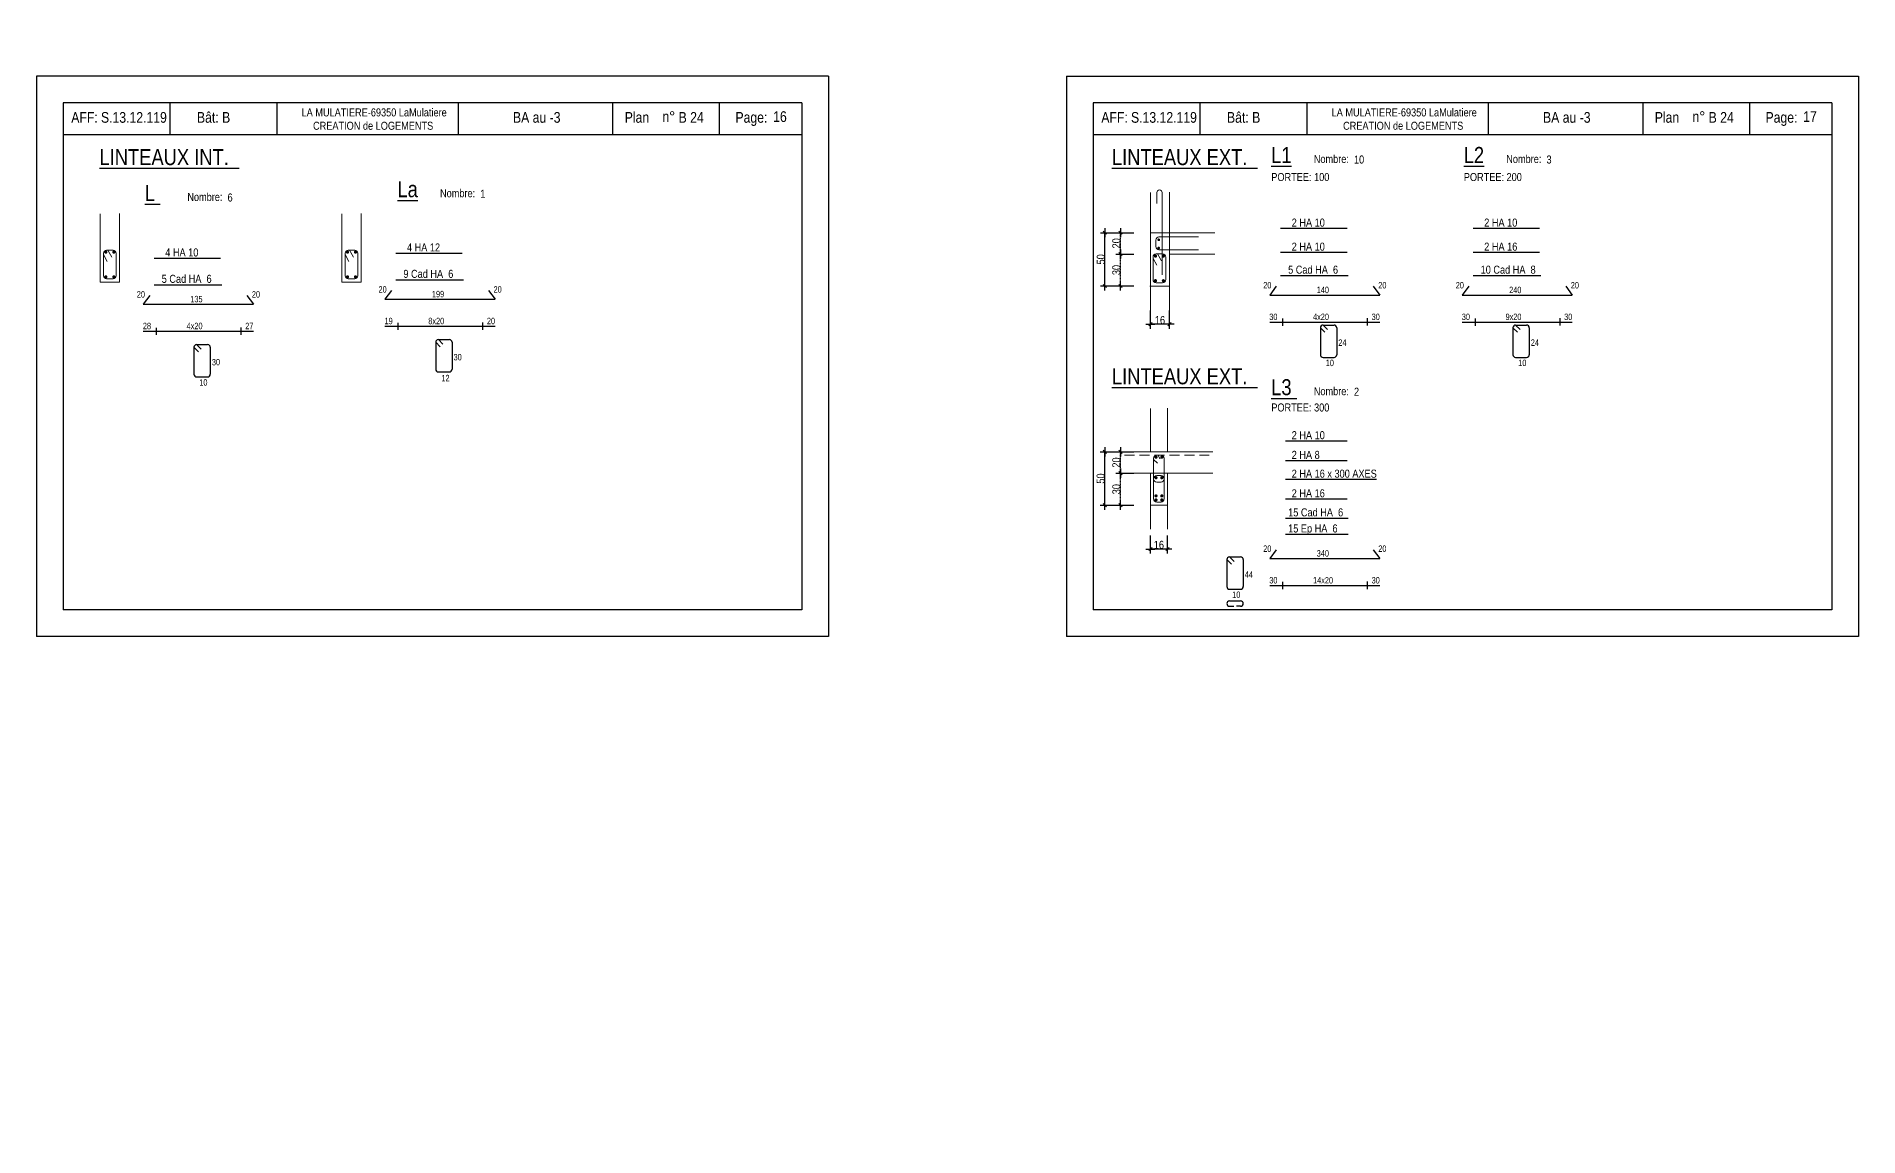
# Model space of a CAD drawing. Header units: metres. Extents: x -9927 to 45032, y -190416 to 12166.
# Drawn here: x -754 to 2662, y -153645 to -151583 of the extents above; entities that cross this region are included whole.
import ezdxf
from ezdxf.enums import TextEntityAlignment as Align

# ---------------------------------------------------------------- set-up
doc = ezdxf.new("R2010")
doc.units = ezdxf.units.M
doc.header["$PDMODE"] = 65
doc.linetypes.add('CACHE2', pattern=[0.1875, 0.125, -0.0625])
for name, color, linetype in [('01_cote_gen', 4, 'Continuous'), ('01_fenetres', 171, 'Continuous'), ('01_linteaux', 3, 'Continuous'), ('01_poch_murs', 251, 'Continuous'), ('01_sem', 42, 'Continuous'), ('01_texte', 230, 'Continuous'), ('AA_COTES', 2, 'Continuous')]:
    doc.layers.add(name, color=color, linetype=linetype)
doc.styles.add('STYLE2', font='ARIALN.TTF')
doc.dimstyles.new('JB25', dxfattribs={"dimscale": 0.1, "dimtxt": 150, "dimasz": 17, "dimexe": 0.1, "dimexo": 0.1, "dimgap": 0.09, "dimtad": 1, "dimdec": 1, "dimlfac": 0.5, "dimdsep": 46, "dimtxsty": 'STYLE2', "dimblk1": 'BOND_G', "dimblk2": 'BOND_D', "dimsah": 1, "dimcen": 1.5, "dimdle": 0.01, "dimse1": 1, "dimse2": 1, "dimclrd": 4, "dimclre": 2, "dimclrt": 5, "dimadec": 0, "dimazin": 0, "dimtfac": 2.333333, "dimtdec": 1, "dimtix": 1, "dimtmove": 2, "dimatfit": 3, "dimldrblk": 'BOND_G', "dimfxl": 1, "dimtolj": 1, "dimtzin": 0, "dimarcsym": 0})

# ---------------------------------------------------------------- blocks, each defined once
blk = doc.blocks.new('BOND_G')
at = {"layer": 'AA_COTES', "color": 0}
for p, q in [((5, 0), (-5, 0)), ((1.8, 1.8), (-1.8, -1.8)), ((0, -5), (0, 15))]:
    blk.add_line(p, q, dxfattribs=at)
blk = doc.blocks.new('BOND_D')
at = {"layer": 'AA_COTES', "color": 0}
for p, q in [((5, 0), (-5, 0)), ((-1.8, -1.8), (1.8, 1.8)), ((0, 5), (0, -15))]:
    blk.add_line(p, q, dxfattribs=at)
blk = doc.blocks.new('*D1414')
at = {"layer": '01_cote_gen', "color": 4, "linetype": 'CACHE2', "lineweight": -2, "transparency": 16777216}
blk.add_line((1278.4, -152048.9), (1278.4, -151992.4), dxfattribs=at)
at = {"layer": 'DEFPOINTS', "color": 0, "linetype": 'CACHE2', "lineweight": 0, "transparency": 16777216}
for p in [(1278.4, -151990.7), (1371.6, -151990.7), (1370.6, -152050.6)]:
    blk.add_point(p, dxfattribs=at)
at = {"layer": '01_cote_gen', "color": 4, "linetype": 'CACHE2', "lineweight": -2, "transparency": 16777216, "xscale": 1.7, "yscale": 1.7, "zscale": 1.7}
for name, p, rotation in [('BOND_D', (1278.4, -151990.7), 90), ('BOND_G', (1278.4, -152050.6), 270)]:
    blk.add_blockref(name, p, dxfattribs=dict(at, rotation=rotation))
at = {"layer": '01_cote_gen', "color": 5, "linetype": 'CACHE2', "lineweight": 0, "transparency": 16777216, "insert": (1270.8, -152020.7), "char_height": 15, "attachment_point": 5, "rotation": 90, "style": 'STYLE2'}
blk.add_mtext('\\A1;30', dxfattribs=at)
blk = doc.blocks.new('*D1415')
at = {"layer": '01_cote_gen', "color": 4, "linetype": 'CACHE2', "lineweight": -2, "transparency": 16777216}
blk.add_line((1278.4, -151989), (1278.4, -151952.4), dxfattribs=at)
at = {"layer": 'DEFPOINTS', "color": 0, "linetype": 'CACHE2', "lineweight": 0, "transparency": 16777216}
for p in [(1278.4, -151950.7), (1334.6, -151950.7), (1303.9, -151990.7)]:
    blk.add_point(p, dxfattribs=at)
at = {"layer": '01_cote_gen', "color": 4, "linetype": 'CACHE2', "lineweight": -2, "transparency": 16777216, "xscale": 1.7, "yscale": 1.7, "zscale": 1.7}
for name, p, rotation in [('BOND_D', (1278.4, -151950.7), 90), ('BOND_G', (1278.4, -151990.7), 270)]:
    blk.add_blockref(name, p, dxfattribs=dict(at, rotation=rotation))
at = {"layer": '01_cote_gen', "color": 5, "linetype": 'CACHE2', "lineweight": 0, "transparency": 16777216, "insert": (1270.8, -151970.7), "char_height": 15, "attachment_point": 5, "rotation": 90, "style": 'STYLE2'}
blk.add_mtext('\\A1;20', dxfattribs=at)
blk = doc.blocks.new('*D1416')
at = {"layer": '01_cote_gen', "color": 4, "lineweight": -2, "transparency": 16777216}
blk.add_line((1249.4, -152048.9), (1249.4, -151952.4), dxfattribs=at)
at = {"layer": 'DEFPOINTS', "color": 0, "lineweight": 0, "transparency": 16777216}
for p in [(1249.4, -151950.7), (1303.9, -151950.7), (1302.9, -152050.6)]:
    blk.add_point(p, dxfattribs=at)
at = {"layer": '01_cote_gen', "color": 4, "lineweight": -2, "transparency": 16777216, "xscale": 1.7, "yscale": 1.7, "zscale": 1.7}
for name, p, rotation in [('BOND_D', (1249.4, -151950.7), 90), ('BOND_G', (1249.4, -152050.6), 270)]:
    blk.add_blockref(name, p, dxfattribs=dict(at, rotation=rotation))
at = {"layer": '01_cote_gen', "color": 5, "lineweight": 0, "transparency": 16777216, "insert": (1241.7, -152000.7), "char_height": 15, "attachment_point": 5, "rotation": 90, "style": 'STYLE2'}
blk.add_mtext('\\A1;50', dxfattribs=at)
blk = doc.blocks.new('*D1417')
at = {"layer": '01_cote_gen', "color": 4, "linetype": 'CACHE2', "lineweight": -2, "transparency": 16777216}
blk.add_line((1278.4, -152459.8), (1278.4, -152403.2), dxfattribs=at)
at = {"layer": 'DEFPOINTS', "color": 0, "linetype": 'CACHE2', "lineweight": 0, "transparency": 16777216}
for p in [(1278.4, -152401.5), (1366.6, -152401.5), (1366.6, -152461.5)]:
    blk.add_point(p, dxfattribs=at)
at = {"layer": '01_cote_gen', "color": 4, "linetype": 'CACHE2', "lineweight": -2, "transparency": 16777216, "xscale": 1.7, "yscale": 1.7, "zscale": 1.7}
for name, p, rotation in [('BOND_D', (1278.4, -152401.5), 90), ('BOND_G', (1278.4, -152461.5), 270)]:
    blk.add_blockref(name, p, dxfattribs=dict(at, rotation=rotation))
at = {"layer": '01_cote_gen', "color": 5, "linetype": 'CACHE2', "lineweight": 0, "transparency": 16777216, "insert": (1270.8, -152431.5), "char_height": 15, "attachment_point": 5, "rotation": 90, "style": 'STYLE2'}
blk.add_mtext('\\A1;30', dxfattribs=at)
blk = doc.blocks.new('*D1418')
at = {"layer": '01_cote_gen', "color": 4, "linetype": 'CACHE2', "lineweight": -2, "transparency": 16777216}
blk.add_line((1278.4, -152399.8), (1278.4, -152363.2), dxfattribs=at)
at = {"layer": 'DEFPOINTS', "color": 0, "linetype": 'CACHE2', "lineweight": 0, "transparency": 16777216}
for p in [(1278.4, -152361.5), (1334.6, -152361.5), (1303.9, -152401.5)]:
    blk.add_point(p, dxfattribs=at)
at = {"layer": '01_cote_gen', "color": 4, "linetype": 'CACHE2', "lineweight": -2, "transparency": 16777216, "xscale": 1.7, "yscale": 1.7, "zscale": 1.7}
for name, p, rotation in [('BOND_D', (1278.4, -152361.5), 90), ('BOND_G', (1278.4, -152401.5), 270)]:
    blk.add_blockref(name, p, dxfattribs=dict(at, rotation=rotation))
at = {"layer": '01_cote_gen', "color": 5, "linetype": 'CACHE2', "lineweight": 0, "transparency": 16777216, "insert": (1270.8, -152381.5), "char_height": 15, "attachment_point": 5, "rotation": 90, "style": 'STYLE2'}
blk.add_mtext('\\A1;20', dxfattribs=at)
blk = doc.blocks.new('*D1419')
at = {"layer": '01_cote_gen', "color": 4, "lineweight": -2, "transparency": 16777216}
blk.add_line((1249.1, -152459.8), (1249.1, -152363.2), dxfattribs=at)
at = {"layer": 'DEFPOINTS', "color": 0, "lineweight": 0, "transparency": 16777216}
for p in [(1249.1, -152361.5), (1303.9, -152361.5), (1303.9, -152461.5)]:
    blk.add_point(p, dxfattribs=at)
at = {"layer": '01_cote_gen', "color": 4, "lineweight": -2, "transparency": 16777216, "xscale": 1.7, "yscale": 1.7, "zscale": 1.7}
for name, p, rotation in [('BOND_D', (1249.1, -152361.5), 90), ('BOND_G', (1249.1, -152461.5), 270)]:
    blk.add_blockref(name, p, dxfattribs=dict(at, rotation=rotation))
at = {"layer": '01_cote_gen', "color": 5, "lineweight": 0, "transparency": 16777216, "insert": (1241.4, -152411.5), "char_height": 15, "attachment_point": 5, "rotation": 90, "style": 'STYLE2'}
blk.add_mtext('\\A1;50', dxfattribs=at)
blk = doc.blocks.new('*D1420')
at = {"layer": '01_cote_gen', "color": 4, "lineweight": -2, "transparency": 16777216}
blk.add_line((1364.9, -152543.6), (1336.3, -152543.6), dxfattribs=at)
at = {"layer": 'DEFPOINTS', "color": 0, "lineweight": 0, "transparency": 16777216}
for p in [(1334.6, -152461.5), (1366.6, -152461.5), (1334.6, -152543.6)]:
    blk.add_point(p, dxfattribs=at)
at = {"layer": '01_cote_gen', "color": 4, "lineweight": -2, "transparency": 16777216, "xscale": 1.7, "yscale": 1.7, "zscale": 1.7, "rotation": 180}
blk.add_blockref('BOND_D', (1334.6, -152543.6), dxfattribs=at)
at = {"layer": '01_cote_gen', "color": 4, "lineweight": -2, "transparency": 16777216, "xscale": 1.7, "yscale": 1.7, "zscale": 1.7}
blk.add_blockref('BOND_G', (1366.6, -152543.6), dxfattribs=at)
at = {"layer": '01_cote_gen', "color": 5, "lineweight": 0, "transparency": 16777216, "insert": (1350.6, -152535.9), "char_height": 15, "attachment_point": 5, "style": 'STYLE2'}
blk.add_mtext('\\A1;16', dxfattribs=at)
blk = doc.blocks.new('*D1421')
at = {"layer": '01_cote_gen', "color": 4, "lineweight": -2, "transparency": 16777216}
blk.add_line((1368.9, -152122.3), (1336.3, -152122.3), dxfattribs=at)
at = {"layer": 'DEFPOINTS', "color": 0, "lineweight": 0, "transparency": 16777216}
for p in [(1334.6, -152095.8), (1334.6, -152122.3), (1370.6, -152095.8)]:
    blk.add_point(p, dxfattribs=at)
at = {"layer": '01_cote_gen', "color": 4, "lineweight": -2, "transparency": 16777216, "xscale": 1.7, "yscale": 1.7, "zscale": 1.7, "rotation": 180}
blk.add_blockref('BOND_D', (1334.6, -152122.3), dxfattribs=at)
at = {"layer": '01_cote_gen', "color": 4, "lineweight": -2, "transparency": 16777216, "xscale": 1.7, "yscale": 1.7, "zscale": 1.7}
blk.add_blockref('BOND_G', (1370.6, -152122.3), dxfattribs=at)
at = {"layer": '01_cote_gen', "color": 5, "lineweight": 0, "transparency": 16777216, "insert": (1352.6, -152114.6), "char_height": 15, "attachment_point": 5, "style": 'STYLE2'}
blk.add_mtext('\\A1;16', dxfattribs=at)
blk = doc.blocks.new('*D1681')
at = {"layer": '01_poch_murs', "color": 4, "lineweight": -2, "transparency": 16777216}
blk.add_line((-184.6, 82.3), (-158, 82.3), dxfattribs=at)
at = {"layer": 'DEFPOINTS', "color": 0, "lineweight": 0, "transparency": 16777216}
for p in [(-156.3, 82.3), (-186.3, 0), (-156.3, -170313.1)]:
    blk.add_point(p, dxfattribs=at)
at = {"layer": '01_poch_murs', "color": 4, "lineweight": -2, "transparency": 16777216, "xscale": 1.7, "yscale": 1.7, "zscale": 1.7, "rotation": 180}
blk.add_blockref('BOND_G', (-186.3, 82.3), dxfattribs=at)
at = {"layer": '01_poch_murs', "color": 4, "lineweight": -2, "transparency": 16777216, "xscale": 1.7, "yscale": 1.7, "zscale": 1.7}
blk.add_blockref('BOND_D', (-156.3, 82.3), dxfattribs=at)
at = {"layer": '01_poch_murs', "color": 5, "transparency": 16777216, "insert": (-171.3, 90), "char_height": 15, "attachment_point": 5, "style": 'STYLE2'}
blk.add_mtext('\\A1;15', dxfattribs=at)

msp = doc.modelspace()

# ---------------------------------------------------------------- linework, layer by layer
at = {"layer": '01_fenetres', "ltscale": 30}
for p, q in [((-703.86, -151707.48), (-703.86, -152657.48)), ((-703.86, -151707.48), (-703.86, -152657.48)), ((-703.86, -151707.48), (-703.86, -152657.48)), ((681.14, -151707.48), (-703.86, -151707.48)), ((-503.86, -151707.48), (-503.86, -151767.48)), ((-303.46, -151707.48), (-303.46, -151767.48)), ((36.71, -151707.48), (36.71, -151767.48)), ((327.01, -151767.48), (327.01, -151707.48)), ((527.01, -151767.48), (527.01, -151707.48)), ((681.14, -151707.48), (681.14, -152657.48)), ((1227.35, -151707.48), (1227.35, -152657.48)), ((1227.35, -151707.48), (1227.35, -152657.48)), ((1227.35, -151707.48), (1227.35, -152657.48)), ((2612.35, -151707.48), (1227.35, -151707.48)), ((1427.35, -151707.48), (1427.35, -151767.48)), ((1627.74, -151707.48), (1627.74, -151767.48)), ((1967.92, -151707.48), (1967.92, -151767.48)), ((2258.22, -151767.48), (2258.22, -151707.48)), ((2458.22, -151767.48), (2458.22, -151707.48)), ((2612.35, -151707.48), (2612.35, -152657.48)), ((681.14, -151767.48), (-703.86, -151767.48)), ((2612.35, -151767.48), (1227.35, -151767.48)), ((681.14, -152657.48), (-703.86, -152657.48)), ((2612.35, -152657.48), (1227.35, -152657.48))]:
    msp.add_line(p, q, dxfattribs=at)
at = {"layer": '01_linteaux', "linetype": 'ByBlock', "lineweight": 18}
for p, q in [((1334.57, -151875.17), (1334.57, -152095.8)), ((1370.57, -151874.65), (1370.57, -152095.8)), ((-634.28, -151915.3), (-634.28, -152043.36)), ((-598.28, -151914.78), (-598.28, -152043.36)), ((-181.16, -151915.3), (-181.16, -152043.36)), ((-145.16, -151914.78), (-145.16, -152043.36)), ((1334.57, -151950.68), (1455.64, -151950.68)), ((-622.28, -151983.36), (-610.28, -151983.36)), ((-619.89, -151983.36), (-612.66, -151996.35)), ((-169.16, -151983.36), (-157.16, -151983.36)), ((-166.77, -151983.36), (-159.54, -151996.35)), ((-628.28, -151989.36), (-628.28, -152031.36)), ((-628.28, -151991.53), (-621.05, -152004.51)), ((-604.28, -151989.36), (-604.28, -152031.36)), ((-175.16, -151989.36), (-175.16, -152031.36)), ((-175.16, -151991.53), (-167.93, -152004.51)), ((-151.16, -151989.36), (-151.16, -152031.36)), ((1339.57, -151996.65), (1339.57, -152038.65)), ((1339.57, -151998.81), (1346.8, -152011.8)), ((1345.57, -151990.65), (1357.57, -151990.65)), ((1347.96, -151990.65), (1355.19, -152003.63)), ((1363.57, -151996.65), (1363.57, -152038.65)), ((1370.57, -151990.68), (1455.64, -151990.68)), ((-634.28, -152043.36), (-612.28, -152043.36)), ((-622.28, -152037.36), (-610.28, -152037.36)), ((-612.28, -152043.36), (-598.28, -152043.36)), ((-612.28, -152043.36), (-612.28, -152043.36)), ((-181.16, -152043.36), (-159.16, -152043.36)), ((-169.16, -152037.36), (-157.16, -152037.36)), ((-159.16, -152043.36), (-145.16, -152043.36)), ((-159.16, -152043.36), (-159.16, -152043.36)), ((1333.57, -152050.65), (1355.57, -152050.65)), ((1345.57, -152044.65), (1357.57, -152044.65)), ((1355.57, -152050.65), (1369.57, -152050.65)), ((1355.57, -152050.65), (1355.57, -152050.65)), ((1334.57, -152280.01), (1334.57, -152361.53)), ((1366.57, -152279.5), (1366.57, -152361.53)), ((1334.57, -152361.53), (1303.93, -152361.53)), ((1334.57, -152361.53), (1451.64, -152361.53)), ((1340.57, -152373.63), (1340.57, -152449.53)), ((1340.57, -152375.8), (1347.8, -152382.79)), ((1346.57, -152367.63), (1354.57, -152367.63)), ((1348.96, -152367.63), (1352.19, -152374.62)), ((1360.57, -152373.63), (1360.57, -152449.53)), ((1366.57, -152401.53), (1303.93, -152401.53)), ((1334.57, -152401.53), (1334.57, -152506.65)), ((1346.57, -152406.03), (1354.57, -152406.03)), ((1346.57, -152418.03), (1350.26, -152418.03)), ((1354.57, -152418.03), (1350.87, -152418.03)), ((1366.57, -152401.53), (1451.64, -152401.53)), ((1366.57, -152401.53), (1366.57, -152506.65)), ((1334.57, -152461.53), (1352.57, -152461.53)), ((1346.57, -152455.53), (1354.57, -152455.53)), ((1352.57, -152461.53), (1366.57, -152461.53)), ((1352.57, -152461.53), (1352.57, -152461.53))]:
    msp.add_line(p, q, dxfattribs=at)
at = {"layer": '01_linteaux', "linetype": 'Continuous'}
for p, q in [((-76.42, -152119.43), (-76.42, -152132.84)), ((82.32, -152118.77), (82.32, -152132.72)), ((1558.34, -152118.32), (1764.8, -152118.32)), ((1582.35, -152111.61), (1582.35, -152125.03)), ((1741.09, -152110.96), (1741.09, -152124.91)), ((1919.25, -152118.32), (2125.71, -152118.32)), ((1943.25, -152111.61), (1943.25, -152125.03)), ((2101.99, -152110.96), (2101.99, -152124.91)), ((-553.55, -152135.48), (-347.09, -152135.48)), ((-529.54, -152128.77), (-529.54, -152142.19)), ((-370.8, -152128.12), (-370.8, -152142.07)), ((-100.43, -152126.13), (106.03, -152126.13)), ((-5.36, -152156.18), (-5.36, -152206.71)), ((-5.36, -152156.18), (3.05, -152164.51)), ((-0.36, -152151.18), (20.27, -152151.18)), ((-0.36, -152151.18), (8.05, -152159.51)), ((25.27, -152156.18), (25.27, -152206.71)), ((1653.41, -152128.97), (1653.41, -152179.5)), ((1653.41, -152128.97), (1661.82, -152137.3)), ((1658.41, -152123.97), (1679.03, -152123.97)), ((1658.41, -152123.97), (1666.82, -152132.3)), ((1684.03, -152128.97), (1684.03, -152179.5)), ((2014.32, -152128.97), (2014.32, -152179.5)), ((2014.32, -152128.97), (2022.72, -152137.3)), ((2019.32, -152123.97), (2039.94, -152123.97)), ((2019.32, -152123.97), (2027.72, -152132.3)), ((2044.94, -152128.97), (2044.94, -152179.5)), ((-458.48, -152165.53), (-458.48, -152216.06)), ((-458.48, -152165.53), (-450.07, -152173.85)), ((-453.48, -152160.53), (-432.86, -152160.53)), ((-453.48, -152160.53), (-445.07, -152168.85)), ((-427.86, -152165.53), (-427.86, -152216.06)), ((1658.41, -152184.5), (1679.03, -152184.5)), ((1684.03, -152177.47), (1684.03, -152179.5)), ((2019.32, -152184.5), (2039.94, -152184.5)), ((2044.94, -152177.47), (2044.94, -152179.5)), ((-453.48, -152221.06), (-432.86, -152221.06)), ((-427.86, -152214.03), (-427.86, -152216.06)), ((-0.36, -152211.71), (20.27, -152211.71)), ((25.27, -152204.68), (25.27, -152206.71)), ((1478.04, -152563.54), (1478.04, -152614.07)), ((1478.04, -152563.54), (1486.44, -152571.86)), ((1483.04, -152558.54), (1503.66, -152558.54)), ((1483.04, -152558.54), (1491.44, -152566.86)), ((1508.66, -152563.54), (1508.66, -152614.07)), ((1483.04, -152619.07), (1503.66, -152619.07)), ((1508.66, -152612.04), (1508.66, -152614.07)), ((1558.34, -152612.08), (1764.8, -152612.08)), ((1582.35, -152605.37), (1582.35, -152618.78)), ((1741.09, -152604.71), (1741.09, -152618.66)), ((1483.04, -152640.91), (1503.66, -152640.91)), ((1483.04, -152650.91), (1490.92, -152650.91)), ((1503.66, -152650.91), (1495.78, -152650.91))]:
    msp.add_line(p, q, dxfattribs=at)
at = {"layer": '01_linteaux', "linetype": 'CACHE2', "lineweight": 18, "ltscale": 150}
msp.add_line((1286.26, -152367.8), (1444.65, -152367.8), dxfattribs=at)
at = {"layer": '01_linteaux', "linetype": 'ByBlock', "lineweight": 18}
for centre, start, end in [((-622.28, -151989.36), 90, 180), ((-610.28, -151989.36), 0, 90), ((-169.16, -151989.36), 90, 180), ((-157.16, -151989.36), 0, 90), ((1345.57, -151996.65), 90, 180), ((1357.57, -151996.65), 0, 90), ((-622.28, -152031.36), 180, 270), ((-610.28, -152031.36), 270, 0), ((-169.16, -152031.36), 180, 270), ((-157.16, -152031.36), 270, 0), ((1345.57, -152038.65), 180, 270), ((1357.57, -152038.65), 270, 0), ((1346.57, -152373.63), 90, 180), ((1354.57, -152373.63), 0, 90), ((1346.57, -152412.03), 90, 180), ((1346.57, -152412.03), 180, 270), ((1354.57, -152412.03), 0, 90), ((1354.57, -152412.03), 270, 0), ((1346.57, -152449.53), 180, 270), ((1354.57, -152449.53), 270, 0)]:
    msp.add_arc(centre, 6, start, end, dxfattribs=at)
at = {"layer": '01_linteaux', "linetype": 'Continuous'}
for centre, start, end in [((-0.36, -152156.18), 90, 180), ((20.27, -152156.18), 0, 90), ((1658.41, -152128.97), 90, 180), ((1679.03, -152128.97), 0, 90), ((2019.32, -152128.97), 90, 180), ((2039.94, -152128.97), 0, 90), ((-453.48, -152165.53), 90, 180), ((-432.86, -152165.53), 0, 90), ((1658.41, -152179.5), 180, 270), ((1679.03, -152179.5), 270, 0), ((2019.32, -152179.5), 180, 270), ((2039.94, -152179.5), 270, 0), ((-453.48, -152216.06), 180, 270), ((-432.86, -152216.06), 270, 0), ((-0.36, -152206.71), 180, 270), ((20.27, -152206.71), 270, 0), ((1483.04, -152563.54), 90, 180), ((1503.66, -152563.54), 0, 90), ((1483.04, -152614.07), 180, 270), ((1503.66, -152614.07), 270, 0), ((1483.04, -152645.91), 90, 180), ((1483.04, -152645.91), 180, 270), ((1503.66, -152645.91), 0, 90), ((1503.66, -152645.91), 270, 0)]:
    msp.add_arc(centre, 5, start, end, dxfattribs=at)
at = {"layer": '01_sem', "color": 2, "lineweight": 0, "ltscale": 7}
for p, q in [((1346.74, -151875.68), (1346.74, -151896.16)), ((1356.74, -151875.68), (1356.74, -152029.78)), ((1344.75, -151964.68), (1344.75, -151976.68)), ((1350.75, -151958.68), (1424.75, -151958.68)), ((1350.75, -151982.68), (1424.75, -151982.68))]:
    msp.add_line(p, q, dxfattribs=at)
at = {"layer": '01_sem', "color": 2, "lineweight": 0, "ltscale": 7, "const_width": 2.5, "flags": 128}
for points in [[(1348.95, -151979.34, 1), (1351.45, -151979.34, 1)], [(1349.02, -151964.01, 1), (1351.52, -151964.01, 1)]]:
    msp.add_lwpolyline(points, format="xyb", close=True, dxfattribs=at)
at = {"layer": '01_sem', "color": 2, "lineweight": 0, "ltscale": 7}
for centre, radius, start, end in [((1351.74, -151875.68), 5, 0, 180), ((1350.75, -151964.68), 6, 90, 180), ((1350.75, -151976.68), 6, 180, 270)]:
    msp.add_arc(centre, radius, start, end, dxfattribs=at)
at = {"layer": '01_texte', "ltscale": 30}
for p, q in [((-753.86, -151657.48), (-753.86, -152707.48)), ((731.14, -151657.48), (-753.86, -151657.48)), ((731.14, -151657.48), (731.14, -152707.48)), ((1177.35, -151657.48), (1177.35, -152707.48)), ((1177.35, -151657.48), (2662.35, -151657.48)), ((2662.35, -151657.48), (2662.35, -152707.48)), ((1578.71, -151942.26), (1703.34, -151942.26)), ((1939.61, -151942.26), (2064.24, -151942.26)), ((-533.18, -151998.17), (-408.56, -151998.17)), ((-80.06, -151988.83), (44.57, -151988.83)), ((1578.71, -151987.34), (1703.34, -151987.34)), ((1939.61, -151987.34), (2064.24, -151987.34)), ((-533.18, -152048.15), (-406.34, -152048.15)), ((-80.06, -152038.81), (46.79, -152038.81)), ((1570.76, -152051.24), (1558.34, -152067.79)), ((1578.71, -152030.99), (1705.55, -152030.99)), ((1752.39, -152051.24), (1764.8, -152067.79)), ((1931.66, -152051.24), (1919.25, -152067.79)), ((1939.61, -152030.99), (2066.46, -152030.99)), ((2113.29, -152051.24), (2125.71, -152067.79)), ((-541.13, -152068.4), (-553.55, -152084.95)), ((-553.55, -152084.95), (-347.09, -152084.95)), ((-359.5, -152068.4), (-347.09, -152084.95)), ((-88.01, -152059.05), (-100.43, -152075.6)), ((-100.43, -152075.6), (106.03, -152075.6)), ((93.62, -152059.05), (106.03, -152075.6)), ((1558.34, -152067.79), (1764.8, -152067.79)), ((1919.25, -152067.79), (2125.71, -152067.79)), ((1588.07, -152340.73), (1703.34, -152340.73)), ((1588.07, -152377.62), (1703.34, -152377.62)), ((1588.07, -152412.83), (1758.37, -152412.83)), ((1588.07, -152449.7), (1703.34, -152449.7)), ((1588.07, -152485.88), (1705.55, -152485.88)), ((1588.07, -152516.01), (1705.55, -152516.01)), ((1570.76, -152544.99), (1558.34, -152561.54)), ((1558.34, -152561.54), (1764.8, -152561.54)), ((1752.39, -152544.99), (1764.8, -152561.54)), ((731.14, -152707.48), (-753.86, -152707.48)), ((2662.35, -152707.48), (1177.35, -152707.48))]:
    msp.add_line(p, q, dxfattribs=at)
at = {"layer": '01_texte', "ltscale": 30, "const_width": 3, "flags": 128}
for points in [[(-622.21, -151987.29, 1), (-625.21, -151987.29, 1)], [(-610.36, -151987.29, -1), (-607.36, -151987.29, -1)], [(-169.09, -151987.29, 1), (-172.09, -151987.29, 1)], [(-157.24, -151987.29, -1), (-154.24, -151987.29, -1)], [(1345.65, -151994.57, 1), (1342.65, -151994.57, 1)], [(1357.49, -151994.57, -1), (1360.49, -151994.57, -1)], [(-622.21, -152033.44, -1), (-625.21, -152033.44, -1)], [(-610.36, -152033.44, 1), (-607.36, -152033.44, 1)], [(-169.09, -152033.44, -1), (-172.09, -152033.44, -1)], [(-157.24, -152033.44, 1), (-154.24, -152033.44, 1)], [(1345.65, -152040.72, -1), (1342.65, -152040.72, -1)], [(1357.49, -152040.72, 1), (1360.49, -152040.72, 1)], [(1346.64, -152371.56, 1), (1343.64, -152371.56, 1)], [(1354.49, -152371.56, -1), (1357.49, -152371.56, -1)], [(1346.64, -152409.96, 1), (1343.64, -152409.96, 1)], [(1354.49, -152409.96, -1), (1357.49, -152409.96, -1)], [(1346.64, -152444.05, -1), (1343.64, -152444.05, -1)], [(1346.64, -152451.61, -1), (1343.64, -152451.61, -1)], [(1354.49, -152444.05, 1), (1357.49, -152444.05, 1)], [(1354.49, -152451.61, 1), (1357.49, -152451.61, 1)]]:
    msp.add_lwpolyline(points, format="xyb", close=True, dxfattribs=at)

# ---------------------------------------------------------------- texts
at = {"layer": '01_texte', "style": 'STYLE2'}
for s, height, p in [('AFF:', 20, (-688.56, -151744.63)), ('S.13.12.119', 20, (-632.9, -151744.63)), ('Bât: B', 20, (-452.92, -151744.63)), ('LA MULATIERE-69350 LaMulatiere', 15, (-256.76, -151732.77)), ('CREATION de LOGEMENTS', 15, (-235.28, -151757.77)), ('BA au -3', 20, (139.54, -151744.63)), ('Plan', 20, (349.06, -151744.63)), ('n%%D', 20, (419.74, -151743.19)), ('B 24', 20, (450.09, -151744.63)), ('Page:', 20, (556.73, -151744.63)), ('16', 20, (627.41, -151743.19)), ('AFF:', 20, (1242.64, -151744.63)), ('S.13.12.119', 20, (1298.31, -151744.63)), ('Bât: B', 20, (1478.29, -151744.63)), ('LA MULATIERE-69350 LaMulatiere', 15, (1674.44, -151732.77)), ('CREATION de LOGEMENTS', 15, (1695.92, -151757.77)), ('BA au -3', 20, (2070.74, -151744.63)), ('Plan', 20, (2280.26, -151744.63)), ('n%%D', 20, (2350.95, -151743.19)), ('B 24', 20, (2381.29, -151744.63)), ('Page:', 20, (2487.93, -151744.63)), ('17', 20, (2558.62, -151743.19)), ('%%UL1', 30, (1561.13, -151820.06)), ('Nombre:', 15, (1640.94, -151820.06)), ('10', 15, (1716.36, -151821.07)), ('%%UL2', 30, (1922.03, -151820.06)), ('Nombre:', 15, (2001.85, -151820.06)), ('3', 15, (2077.26, -151821.07)), ('PORTEE: 100', 15, (1561.3, -151853.92)), ('PORTEE: 200', 15, (1922.2, -151853.92)), ('%%UL ', 30, (-550.76, -151891.26)), ('Nombre:', 15, (-470.95, -151891.26)), ('6', 15, (-395.53, -151892.26)), ('%%ULa', 30, (-77, -151884.2)), ('Nombre:', 15, (2.81, -151884.2)), ('1', 15, (78.23, -151885.21)), ('2 HA 10', 15, (1599.58, -151939.3)), ('2 HA 10', 15, (1960.48, -151939.3)), ('4 HA 10', 15, (-512.31, -151995.22)), ('4 HA 12', 15, (-59.19, -151985.87)), ('2 HA 10', 15, (1599.58, -151984.38)), ('2 HA 16', 15, (1960.48, -151984.38)), ('9 Cad HA  6', 15, (-65.86, -152035.36)), ('5 Cad HA  6', 15, (1592.91, -152027.55)), ('10 Cad HA  8', 15, (1953.81, -152027.55)), ('5 Cad HA  6', 15, (-518.99, -152044.71)), ('20', 12, (-112.56, -152063)), ('20', 12, (103.17, -152063)), ('20', 12, (1546.2, -152055.19)), ('140', 12, (1646.46, -152064)), ('20', 12, (1761.94, -152055.19)), ('20', 12, (1907.11, -152055.19)), ('240', 12, (2007.36, -152064)), ('20', 12, (2122.85, -152055.19)), ('20', 12, (-565.69, -152072.35)), ('135', 12, (-465.43, -152081.16)), ('20', 12, (-349.95, -152072.35)), ('199', 12, (-12.31, -152071.81)), ('28', 12, (-554.32, -152131.58)), ('4x20', 12, (-472.28, -152131.58)), ('27', 12, (-362.43, -152131.58)), ('19', 12, (-101.2, -152122.23)), ('8x20', 12, (-19.16, -152122.23)), ('20', 12, (90.69, -152122.23)), ('30', 12, (1557.57, -152114.42)), ('4x20', 12, (1639.61, -152114.42)), ('30', 12, (1749.46, -152114.42)), ('30', 12, (1918.48, -152114.42)), ('9x20', 12, (2000.52, -152114.42)), ('30', 12, (2110.36, -152114.42)), ('24', 12, (1686.98, -152162.79)), ('24', 12, (2047.89, -152162.79)), ('30', 12, (-424.91, -152199.35)), ('30', 12, (28.21, -152190)), ('10', 12, (1663.4, -152200.76)), ('10', 12, (2024.3, -152200.76)), ('10', 12, (-448.49, -152237.31)), ('12', 12, (5.37, -152229.25)), ('%%UL3 ', 30, (1561.13, -152255.28)), ('Nombre:', 15, (1640.94, -152255.28)), ('2', 15, (1716.36, -152256.29)), ('PORTEE: 300', 15, (1561.3, -152285.82)), ('2 HA 10', 15, (1599.58, -152337.78)), ('2 HA 8', 15, (1599.58, -152374.66)), ('2 HA 16 x 300 AXES', 15, (1599.58, -152409.87)), ('2 HA 16', 15, (1599.58, -152446.74)), ('15 Cad HA  6', 15, (1592.91, -152482.44)), ('15 Ep HA  6', 15, (1592.91, -152512.56)), ('20', 12, (1546.2, -152548.94)), ('340', 12, (1646.46, -152557.75)), ('20', 12, (1761.94, -152548.94)), ('44', 12, (1511.61, -152597.36)), ('30', 12, (1557.57, -152608.17)), ('14x20', 12, (1639.61, -152608.17)), ('30', 12, (1749.46, -152608.17)), ('10', 12, (1488.02, -152635.32))]:
    msp.add_text(s, height=height, dxfattribs=at).set_placement(p)
for s, p in [('%%ULINTEAUX INT.  ', (-504.82, -151809.26)), ('%%ULINTEAUX EXT.  ', (1399.06, -151809.26)), ('%%ULINTEAUX EXT.  ', (1399.06, -152220.1))]:
    msp.add_text(s, height=30, dxfattribs=at).set_placement(p, align=Align.MIDDLE)

# ---------------------------------------------------------------- dimensions: what is measured, and where the dimension line sits
at = {"layer": '01_cote_gen', "lineweight": 0}
for base, p1, p2, picture, middle in [((1249.41, -151950.68), (1302.94, -152050.65), (1303.93, -151950.68), '*D1416', (1241.74, -152000.67)), ((1249.08, -152361.53), (1303.93, -152461.53), (1303.93, -152361.53), '*D1419', (1241.41, -152411.53))]:
    dim = msp.add_linear_dim(base=base, p1=p1, p2=p2, angle=90, dimstyle='JB25', dxfattribs=at)
    dim.commit()
    dim.dimension.update_dxf_attribs({"geometry": picture, "text_midpoint": middle})
at = {"layer": '01_cote_gen', "linetype": 'CACHE2', "lineweight": 0}
for base, p1, p2, picture, middle in [((1278.43, -151950.68), (1303.93, -151990.68), (1334.57, -151950.68), '*D1415', (1270.77, -151970.68)), ((1278.43, -151990.68), (1370.57, -152050.65), (1371.57, -151990.68), '*D1414', (1270.77, -152020.67)), ((1278.43, -152361.53), (1303.93, -152401.53), (1334.57, -152361.53), '*D1418', (1270.77, -152381.53)), ((1278.43, -152401.53), (1366.57, -152461.53), (1366.57, -152401.53), '*D1417', (1270.77, -152431.53))]:
    dim = msp.add_linear_dim(base=base, p1=p1, p2=p2, angle=90, dimstyle='JB25', dxfattribs=at)
    dim.commit()
    dim.dimension.update_dxf_attribs({"geometry": picture, "text_midpoint": middle})
at = {"layer": '01_cote_gen', "lineweight": 0}
dim = msp.add_linear_dim(base=(1334.57, -152122.26), p1=(1370.57, -152095.8), p2=(1334.57, -152095.8), text='16', dimstyle='JB25', dxfattribs=at)
dim.commit()
dim.dimension.update_dxf_attribs({"geometry": '*D1421', "text_midpoint": (1352.57, -152114.59)})
dim = msp.add_linear_dim(base=(1334.57, -152543.57), p1=(1366.57, -152461.53), p2=(1334.57, -152461.53), dimstyle='JB25', dxfattribs=at)
dim.commit()
dim.dimension.update_dxf_attribs({"geometry": '*D1420', "text_midpoint": (1350.57, -152535.91)})
at = {"layer": '01_poch_murs'}
dim = msp.add_linear_dim(base=(-156.3, 82.34), p1=(-186.26, 0), p2=(-156.3, -170313.05), dimstyle='JB25', dxfattribs=at)
dim.commit()
dim.dimension.update_dxf_attribs({"geometry": '*D1681', "text_midpoint": (-171.28, 90)})

doc.saveas('drawing.dxf')
